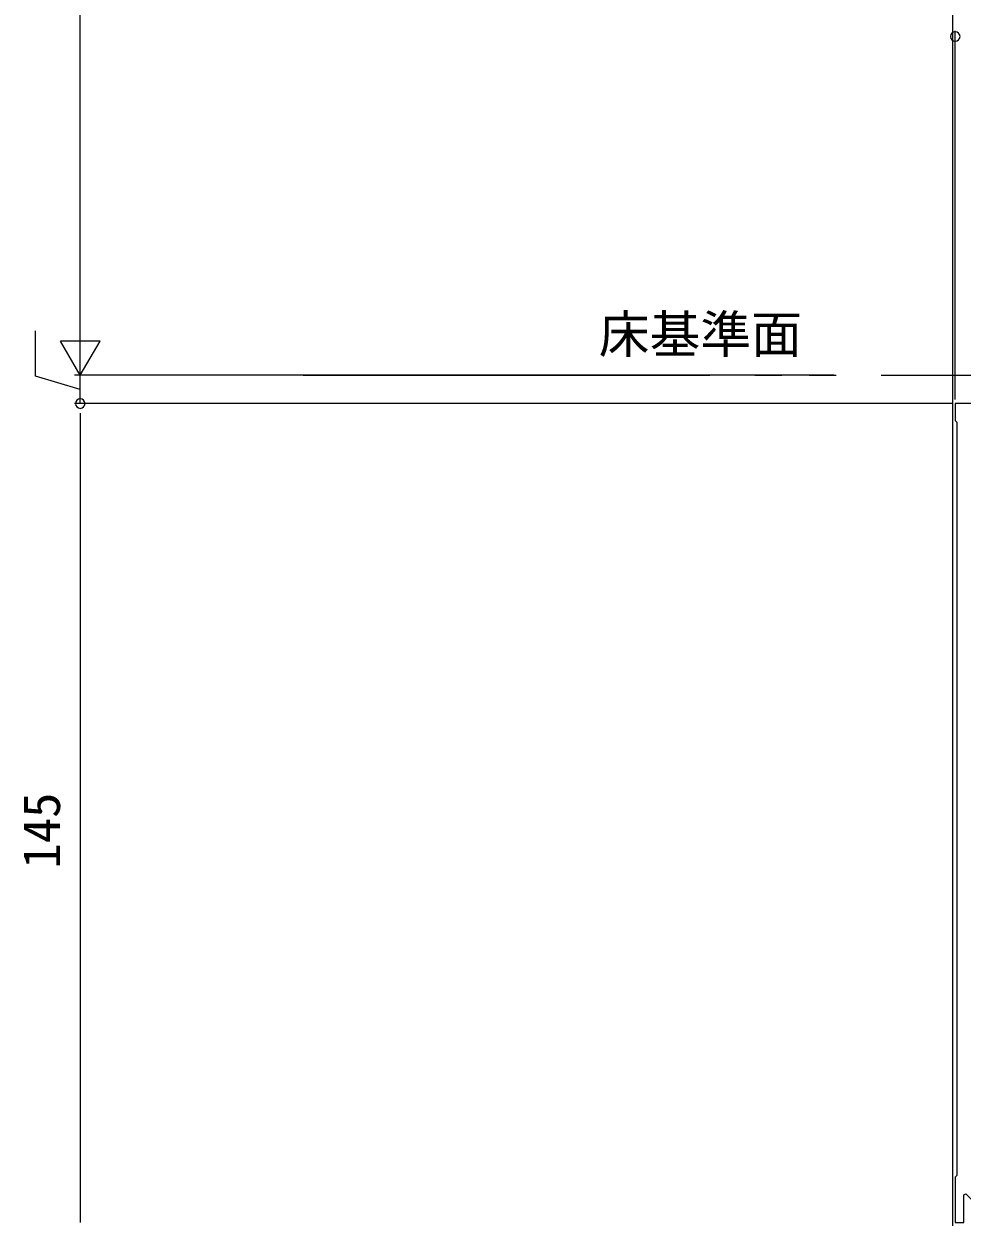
# Model space of a CAD drawing. Units: millimetres, scale not verified. Extents: x -990 to 990, y -1598 to 1604.
# Drawn here: x -702 to -535.8, y -1020.2 to -808.9 of the extents above; entities that cross this region are included whole.
import ezdxf
from ezdxf.enums import TextEntityAlignment as Align

# ---------------------------------------------------------------- set-up
doc = ezdxf.new("R2010")
doc.units = ezdxf.units.MM
doc.header["$LTSCALE"] = 8
doc.linetypes.add('DOUBLE_CHAIN2', pattern=[12.8, 9, -1, 0.6, -0.6, 0.6, -1])
for name, color, linetype, lineweight in [('0-2_YKK_ZWAK', 2, 'Continuous', 9), ('0-4_YKK_12', 7, 'Continuous', 9), ('0-5_YKK_13', 6, 'Continuous', 9)]:
    doc.layers.add(name, color=color, linetype=linetype, lineweight=lineweight)
doc.styles.add('ＭＳ ゴシック', font='')
doc.styles.get('ＭＳ ゴシック').set_extended_font_data('MS Gothic')

msp = doc.modelspace()

# ---------------------------------------------------------------- linework, layer by layer
at = {"layer": '0-2_YKK_ZWAK'}
msp.add_line((-537.5, -443.131), (-537.5, -1171.131), dxfattribs=at)
at = {"layer": '0-4_YKK_12'}
for points in [[(-465, -876.131), (-498.542, -876.131), (-498.725, -876.251), (-499.275, -876.251), (-499.458, -876.131), (-519.542, -876.131), (-519.725, -876.251), (-520.275, -876.251), (-520.458, -876.131), (-528.542, -876.131), (-528.725, -876.251), (-529.275, -876.251), (-529.458, -876.131), (-537, -876.131), (-537, -879.131), (-536.7, -879.431)], [(-536.7, -879.431), (-536.7, -1012.831), (-537, -1013.131), (-537, -1021.131), (-535.5, -1021.131), (-535.5, -1016.231), (-535.132, -1016.077), (-530, -1021.131), (-504.5, -1021.131), (-504.5, -1020.131)]]:
    msp.add_lwpolyline(points, dxfattribs=at)
at = {"layer": '0-5_YKK_13'}
for p, q in [((-692, -864.131), (-692, -453.134)), ((-537, -875.431), (-537, -810.131)), ((-692, -871.131), (-692, -859.007)), ((-692, -871.131), (-695.5, -865.069)), ((-688.5, -865.069), (-695.5, -865.069)), ((-692, -871.131), (-688.5, -865.069)), ((-692, -871.131), (-692, -867.731)), ((-558.5, -871.131), (-693, -871.131)), ((-653.5, -871.131), (-693, -871.131)), ((-692, -876.131), (-692, -871.131)), ((-692, -876.131), (-692, -871.131)), ((-537.5, -876.131), (-693, -876.131)), ((-537.5, -876.131), (-693, -876.131)), ((-692, -877.831), (-692, -879.531)), ((-692, -877.831), (-692, -879.531)), ((-692, -879.531), (-692, -1021.131)), ((-692, -879.531), (-692, -882.931))]:
    msp.add_line(p, q, dxfattribs=at)
at = {"layer": '0-5_YKK_13', "linetype": 'DOUBLE_CHAIN2'}
msp.add_line((-652.5, -871.131), (537.5, -871.131), dxfattribs=at)
at = {"layer": '0-5_YKK_13'}
msp.add_lwpolyline([(-692, -873.631), (-699.9, -871.261), (-699.9, -863.261)], dxfattribs=at)
for centre, start, end in [((-537, -811.131), 0, 180), ((-537, -811.131), 180, 0), ((-692, -876.131), 90, 270), ((-692, -876.131), 90, 270), ((-692, -876.131), 270, 90), ((-692, -876.131), 270, 90)]:
    msp.add_arc(centre, 0.85, start, end, dxfattribs=at)

# ---------------------------------------------------------------- texts
at = {"layer": '0-5_YKK_13', "style": 'ＭＳ ゴシック'}
msp.add_text('床基準面', height=6.598, dxfattribs=at).set_placement((-600.14, -869.131), align=Align.BOTTOM_LEFT)
msp.add_text('145', height=6.598, rotation=90, dxfattribs=at).set_placement((-693.6, -958.491), align=Align.BOTTOM_LEFT)

doc.saveas('drawing.dxf')
